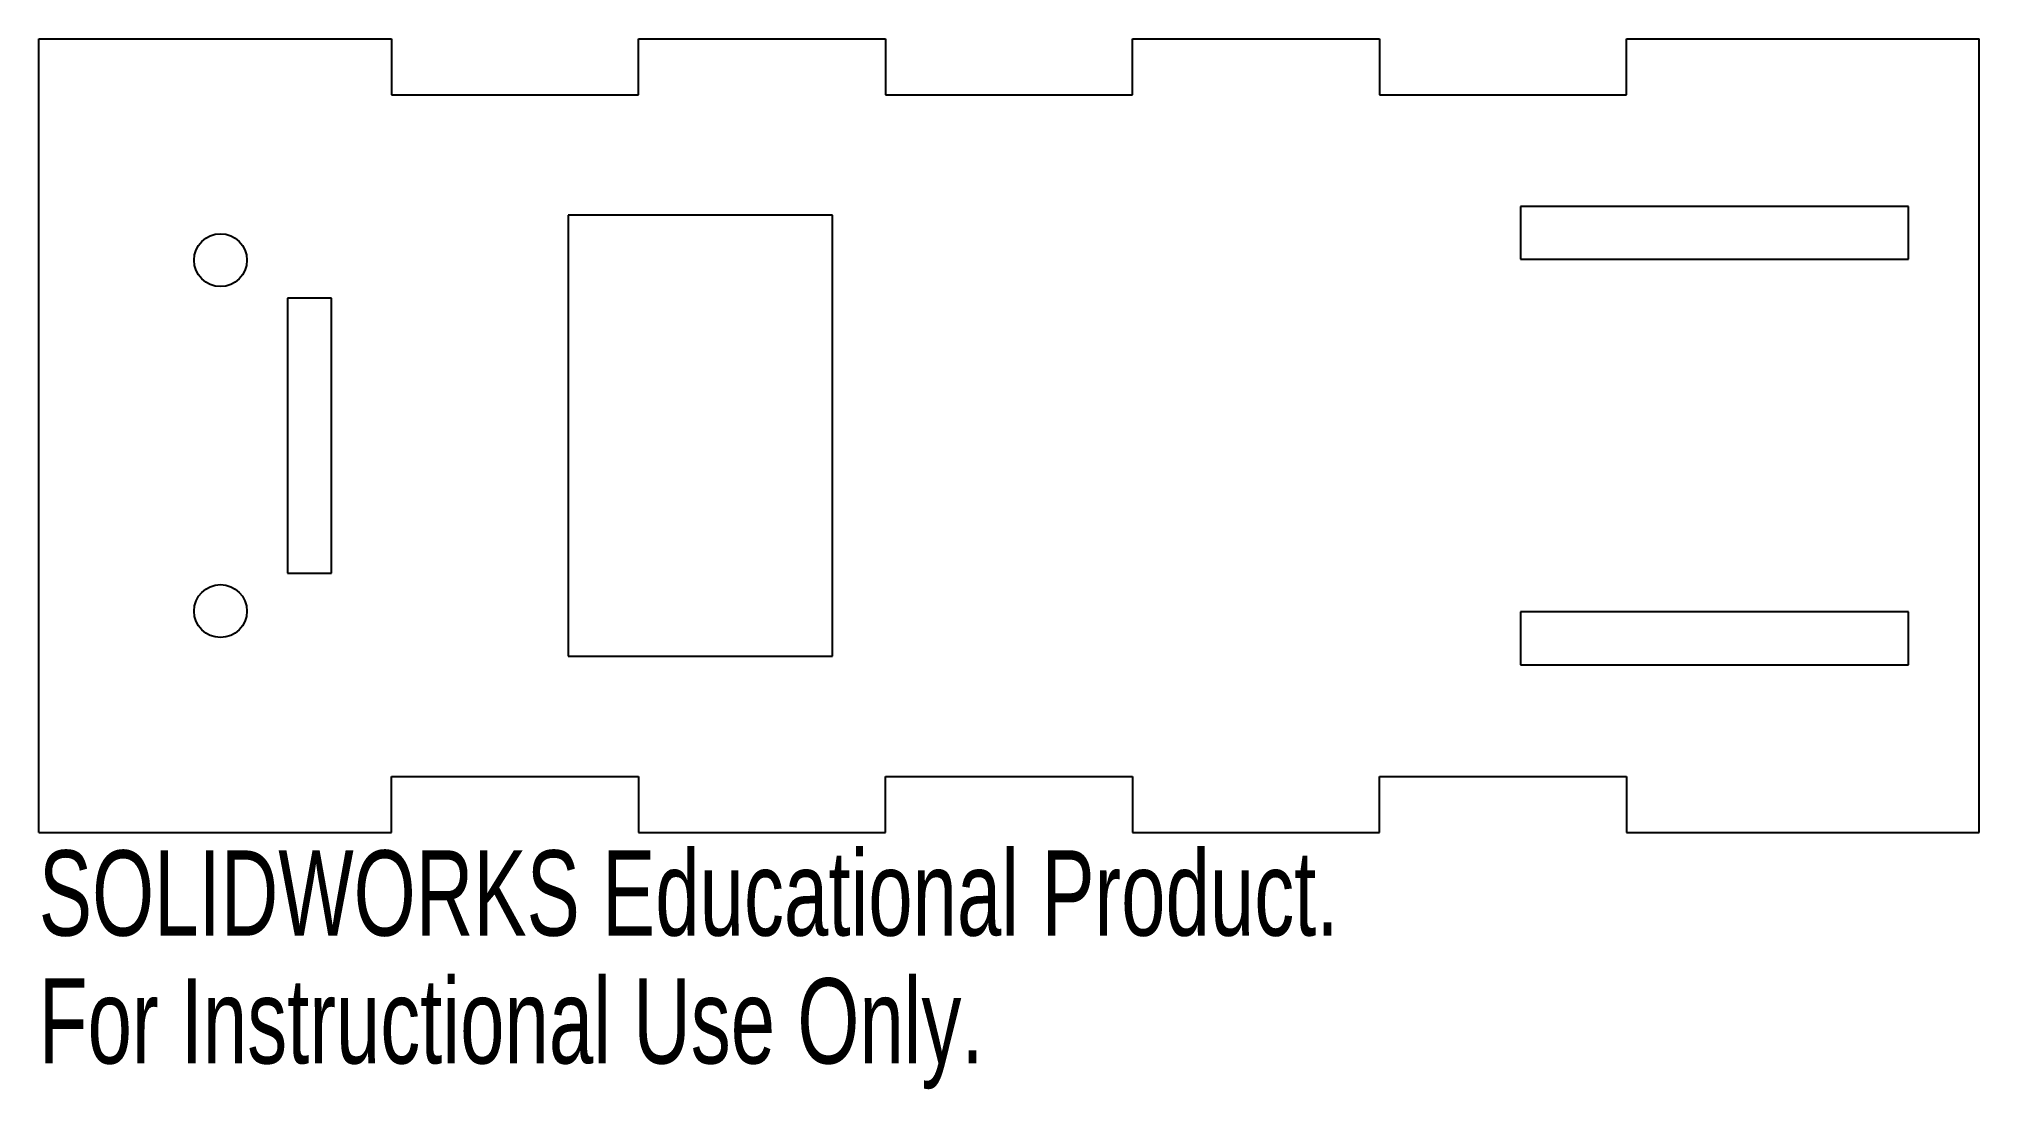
# Model space of a CAD drawing. Header units: millimetres. Extents: x 0 to 110, y -15 to 45.
import ezdxf

# ---------------------------------------------------------------- set-up
doc = ezdxf.new("R2010")
doc.units = ezdxf.units.MM
doc.styles.add('SLDTEXTSTYLE0', font='TXT', dxfattribs={"width": 0.7})

msp = doc.modelspace()

# ---------------------------------------------------------------- linework, layer by layer
at = {"color": 7, "linetype": 'Continuous', "lineweight": 25}
for p, q in [((0, 0), (0, 45)), ((0, 45), (20, 45)), ((20, 45), (20, 41.825)), ((34, 41.825), (34, 45)), ((34, 45), (48, 45)), ((48, 45), (48, 41.825)), ((62, 45), (76, 45)), ((62, 41.825), (62, 45)), ((76, 45), (76, 41.825)), ((90, 41.825), (90, 45)), ((90, 45), (110, 45)), ((110, 0), (110, 45)), ((20, 41.825), (34, 41.825)), ((48, 41.825), (62, 41.825)), ((76, 41.825), (90, 41.825)), ((106, 35.5), (84, 35.5)), ((84, 35.5), (84, 32.5)), ((106, 32.5), (106, 35.5)), ((45, 35), (30, 35)), ((30, 35), (30, 10)), ((45, 10), (45, 35)), ((84, 32.5), (106, 32.5)), ((16.6, 30.3), (14.1, 30.3)), ((14.1, 30.3), (14.1, 14.7)), ((16.6, 14.7), (16.6, 30.3)), ((14.1, 14.7), (16.6, 14.7)), ((106, 12.5), (84, 12.5)), ((84, 12.5), (84, 9.5)), ((106, 9.5), (106, 12.5)), ((30, 10), (45, 10)), ((84, 9.5), (106, 9.5)), ((20, 3.175), (34, 3.175)), ((20, 0), (20, 3.175)), ((34, 3.175), (34, 0)), ((48, 3.175), (62, 3.175)), ((48, 0), (48, 3.175)), ((62, 3.175), (62, 0)), ((76, 3.175), (90, 3.175)), ((76, 0), (76, 3.175)), ((90, 3.175), (90, 0)), ((0, 0), (20, 0)), ((34, 0), (48, 0)), ((62, 0), (76, 0)), ((90, 0), (110, 0))]:
    msp.add_line(p, q, dxfattribs=at)
for centre in [(10.3, 32.45), (10.3, 12.55)]:
    msp.add_circle(centre, 1.5, dxfattribs=at)

# ---------------------------------------------------------------- texts
at = {"color": 7, "linetype": 'Continuous', "char_height": 4.83362, "attachment_point": 1, "style": 'SLDTEXTSTYLE0'}
for s, insert in [('SOLIDWORKS Educational Product.', (0, -1.02)), ('For Instructional Use Only.', (0, -8.27))]:
    msp.add_mtext(s, dxfattribs=dict(at, insert=insert))

doc.saveas('drawing.dxf')
